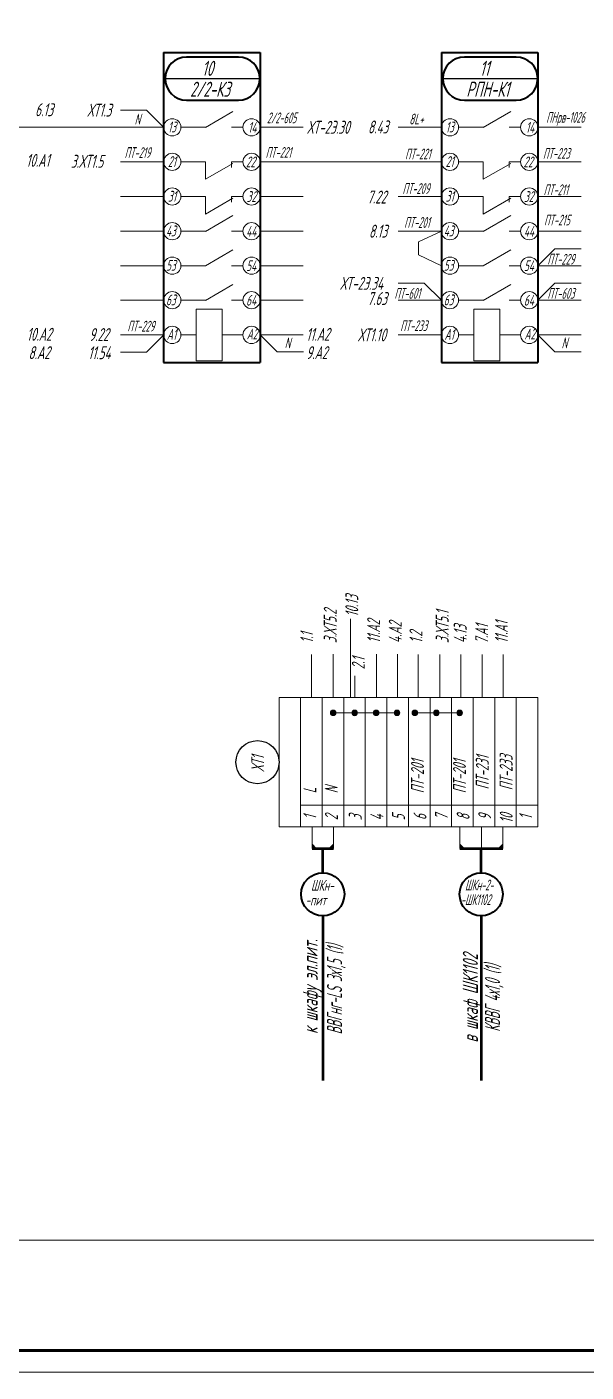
# Model space of a CAD drawing. Header units: millimetres. Extents: x 152217 to 562659, y 54507 to 219294.
# Drawn here: x 558136.2 to 558265.8, y 218700 to 219012 of the extents above; entities that cross this region are included whole.
import ezdxf
from ezdxf.enums import TextEntityAlignment as Align

# ---------------------------------------------------------------- set-up
doc = ezdxf.new("R2010")
doc.units = ezdxf.units.MM
doc.layers.get('0').update_dxf_attribs({"lineweight": 18})
doc.layers.get('Defpoints').update_dxf_attribs({"color": 139, "lineweight": 18})
doc.layers.add('текст', color=1, linetype='Continuous')
doc.layers.add('Текст.', color=51, linetype='Continuous')
for name, color, linetype, lineweight in [('Текст_КИП', 2, 'Continuous', 25), ('Толст.рамка', 7, 'Continuous', 60), ('Тонк.рамка', 10, 'Continuous', 20), ('Эл.кабель', 2, 'Continuous', 50)]:
    doc.layers.add(name, color=color, linetype=linetype, lineweight=lineweight)
doc.styles.get("Standard").update_dxf_attribs({"font": 'simplex.shx', "width": 0.6, "oblique": 15})

msp = doc.modelspace()

# ---------------------------------------------------------------- hatches: boundary and pattern name
h = msp.add_hatch(color=256)
edge = h.paths.add_edge_path()
edge.add_arc((558207.1744, 218852.9023), 0.6476, 0, 360)
h = msp.add_hatch(color=256)
edge = h.paths.add_edge_path()
edge.add_arc((558212.15, 218852.8839), 0.6476, 0, 360)
h = msp.add_hatch(color=256)
edge = h.paths.add_edge_path()
edge.add_arc((558217.1163, 218852.9016), 0.6476, 0, 360)
h = msp.add_hatch(color=256)
edge = h.paths.add_edge_path()
edge.add_arc((558221.9553, 218852.9016), 0.6476, 0, 360)
h = msp.add_hatch(color=256)
edge = h.paths.add_edge_path()
edge.add_arc((558226.1045, 218852.9023), 0.6476, 0, 360)
h = msp.add_hatch(color=256)
edge = h.paths.add_edge_path()
edge.add_arc((558231.0802, 218852.8839), 0.6476, 0, 360)
h = msp.add_hatch(color=256)
edge = h.paths.add_edge_path()
edge.add_arc((558236.4666, 218852.8839), 0.6476, 0, 360)
for points in [[(558202.2553, 218822.4573), (558203.2553, 218821.4573), (558202.2553, 218821.4573)], [(558207.2553, 218822.4573), (558206.2553, 218821.4573), (558207.2553, 218821.4573)], [(558236.5316, 218822.4573), (558237.5316, 218821.4573), (558236.5316, 218821.4573)], [(558246.4671, 218822.4573), (558245.4671, 218821.4573), (558246.4671, 218821.4573)]]:
    msp.add_hatch(color=256).paths.add_polyline_path(points)

# ---------------------------------------------------------------- linework, layer by layer
at = {"lineweight": 40}
for p, q in [((558167.8625, 219006.059), (558167.8625, 218934.1391)), ((558167.8625, 219006.059), (558190.2401, 219006.059)), ((558190.2394, 219006.059), (558190.2394, 218934.1391)), ((558232.2394, 219006.059), (558232.2394, 218934.1391)), ((558232.2394, 219006.059), (558254.617, 219006.059)), ((558254.6163, 219006.059), (558254.6163, 218934.1391)), ((558167.8625, 218934.1391), (558190.2394, 218934.1391)), ((558232.2394, 218934.1391), (558254.6163, 218934.1391))]:
    msp.add_line(p, q, dxfattribs=at)
at = {"color": 0, "linetype": 'ByBlock', "lineweight": -3}
for p, q in [((558168.1956, 219000.0159), (558190.1956, 219000.0159)), ((558232.5725, 219000.0159), (558254.5725, 219000.0159))]:
    msp.add_line(p, q, dxfattribs=at)
for p, q in [((558163.9158, 218992.6587), (558157.8378, 218992.6587)), ((558167.8626, 218988.7119), (558163.9158, 218992.6587)), ((558177.5847, 218988.6908), (558183.9286, 218992.3964)), ((558241.9616, 218988.6907), (558248.3055, 218992.3964)), ((558157.8631, 218988.712), (558125.8617, 218988.712)), ((558167.8625, 218988.712), (558157.8625, 218988.712)), ((558171.8625, 218988.712), (558177.587, 218988.712)), ((558183.581, 218988.712), (558186.238, 218988.712)), ((558200.238, 218988.712), (558190.238, 218988.712)), ((558232.2394, 218988.712), (558222.2394, 218988.712)), ((558236.2394, 218988.712), (558241.9639, 218988.712)), ((558247.9579, 218988.712), (558250.6149, 218988.712)), ((558264.6149, 218988.712), (558254.6149, 218988.712)), ((558167.8625, 218980.7039), (558157.8625, 218980.7039)), ((558171.8625, 218980.7039), (558177.587, 218980.7039)), ((558177.5847, 218976.643), (558177.5864, 218980.7082)), ((558177.5847, 218976.643), (558183.9286, 218980.3487)), ((558183.581, 218980.7039), (558183.5804, 218979.4203)), ((558183.581, 218980.7039), (558186.238, 218980.7039)), ((558200.238, 218980.7039), (558190.238, 218980.7039)), ((558232.2394, 218980.7039), (558222.2394, 218980.7039)), ((558236.2394, 218980.7039), (558241.9639, 218980.7039)), ((558241.9616, 218976.643), (558241.9633, 218980.7082)), ((558241.9616, 218976.643), (558248.3055, 218980.3487)), ((558247.9579, 218980.7039), (558247.9573, 218979.4203)), ((558247.9579, 218980.7039), (558250.6149, 218980.7039)), ((558264.6149, 218980.7039), (558254.6149, 218980.7039)), ((558167.8625, 218972.6592), (558157.8625, 218972.6592)), ((558171.8625, 218972.6592), (558177.587, 218972.6592)), ((558177.5847, 218968.5983), (558177.5864, 218972.6635)), ((558177.5847, 218968.5983), (558183.9286, 218972.304)), ((558183.581, 218972.6592), (558183.5804, 218971.3756)), ((558183.581, 218972.6592), (558186.238, 218972.6592)), ((558200.238, 218972.6592), (558190.238, 218972.6592)), ((558232.2394, 218972.6592), (558222.2394, 218972.6592)), ((558236.2394, 218972.6592), (558241.9639, 218972.6592)), ((558241.9616, 218968.5983), (558241.9633, 218972.6635)), ((558241.9616, 218968.5983), (558248.3055, 218972.3039)), ((558247.9579, 218972.6592), (558247.9573, 218971.3756)), ((558247.9579, 218972.6592), (558250.6149, 218972.6592)), ((558264.6149, 218972.6592), (558254.6149, 218972.6592)), ((558177.5847, 218964.5635), (558183.9286, 218968.2691)), ((558241.9616, 218964.5635), (558248.3055, 218968.2691)), ((558167.8625, 218964.6135), (558157.8625, 218964.6135)), ((558171.8625, 218964.6135), (558177.587, 218964.6135)), ((558183.581, 218964.6135), (558186.238, 218964.6135)), ((558200.238, 218964.6135), (558190.238, 218964.6135)), ((558232.2394, 218964.6135), (558222.2394, 218964.6135)), ((558232.2394, 218964.6134), (558226.9628, 218962.1136)), ((558226.9628, 218962.1136), (558226.9628, 218959.112)), ((558236.2394, 218964.6135), (558241.9639, 218964.6135)), ((558247.9579, 218964.6135), (558250.6149, 218964.6135)), ((558264.6149, 218964.6135), (558254.6149, 218964.6135)), ((558177.5847, 218956.5635), (558183.9286, 218960.2691)), ((558226.9628, 218959.112), (558232.2394, 218956.6134)), ((558241.9616, 218956.5635), (558248.3055, 218960.2691)), ((558254.6162, 218956.6135), (558258.563, 218960.5603)), ((558258.563, 218960.5603), (558264.641, 218960.5603)), ((558167.8625, 218956.6135), (558157.8625, 218956.6135)), ((558171.8625, 218956.6135), (558177.587, 218956.6135)), ((558183.581, 218956.6135), (558186.238, 218956.6135)), ((558200.238, 218956.6135), (558190.238, 218956.6135)), ((558236.2394, 218956.6135), (558241.9639, 218956.6135)), ((558247.9579, 218956.6135), (558250.6149, 218956.6135)), ((558264.6149, 218956.6135), (558254.6149, 218956.6135)), ((558177.5847, 218948.5635), (558183.9286, 218952.2691)), ((558228.2926, 218952.5603), (558222.2147, 218952.5603)), ((558232.2394, 218948.6135), (558228.2926, 218952.5603)), ((558241.9616, 218948.5635), (558248.3055, 218952.2691)), ((558254.6162, 218948.6135), (558258.563, 218952.5603)), ((558258.563, 218952.5603), (558264.641, 218952.5603)), ((558167.8625, 218948.6135), (558157.8625, 218948.6135)), ((558171.8625, 218948.6135), (558177.587, 218948.6135)), ((558175.4059, 218946.5467), (558175.4059, 218934.5467)), ((558181.4059, 218946.5467), (558175.4059, 218946.5467)), ((558181.4059, 218934.5467), (558181.4059, 218946.5467)), ((558183.581, 218948.6135), (558186.238, 218948.6135)), ((558200.238, 218948.6135), (558190.238, 218948.6135)), ((558232.2394, 218948.6135), (558222.2394, 218948.6135)), ((558236.2394, 218948.6135), (558241.9639, 218948.6135)), ((558239.7828, 218946.5467), (558239.7828, 218934.5467)), ((558245.7828, 218946.5467), (558239.7828, 218946.5467)), ((558245.7828, 218934.5467), (558245.7828, 218946.5467)), ((558247.9579, 218948.6135), (558250.6149, 218948.6135)), ((558264.6149, 218948.6135), (558254.6149, 218948.6135)), ((558167.8625, 218940.5502), (558157.8625, 218940.5502)), ((558167.8625, 218940.5227), (558163.9157, 218936.5759)), ((558171.8625, 218940.5467), (558175.4059, 218940.5467)), ((558181.4059, 218940.5502), (558186.238, 218940.5502)), ((558200.238, 218940.5502), (558190.238, 218940.5502)), ((558190.2394, 218940.5502), (558194.1862, 218936.6034)), ((558232.2394, 218940.5502), (558222.2394, 218940.5502)), ((558236.2394, 218940.5467), (558239.7828, 218940.5467)), ((558245.7828, 218940.5502), (558250.6149, 218940.5502)), ((558264.6149, 218940.5502), (558254.6149, 218940.5502)), ((558254.6163, 218940.5502), (558257.2704, 218937.8961)), ((558254.6163, 218940.5502), (558258.5631, 218936.6034)), ((558257.2704, 218937.8961), (558257.2704, 218937.8961)), ((558163.9157, 218936.5759), (558157.8377, 218936.5759)), ((558181.4059, 218934.5467), (558175.4059, 218934.5467)), ((558194.1862, 218936.6034), (558200.2641, 218936.6034)), ((558245.7828, 218934.5467), (558239.7828, 218934.5467)), ((558258.5631, 218936.6034), (558264.641, 218936.6034)), ((558211.1666, 218856.4573), (558211.1666, 218874.7131)), ((558207.1744, 218852.9023), (558221.9553, 218852.9016)), ((558226.1045, 218852.8846), (558236.4666, 218852.8839)), ((558202.2553, 218821.4573), (558202.2553, 218822.4573)), ((558202.2553, 218822.4573), (558203.2553, 218821.4573)), ((558202.2553, 218821.4573), (558203.2553, 218821.4573)), ((558207.2553, 218822.4573), (558206.2553, 218821.4573)), ((558207.2553, 218821.4573), (558206.2553, 218821.4573)), ((558207.2553, 218821.4573), (558207.2553, 218822.4573)), ((558236.5316, 218821.4573), (558236.5316, 218822.4573)), ((558236.5316, 218822.4573), (558237.5316, 218821.4573)), ((558236.5316, 218821.4573), (558237.5316, 218821.4573)), ((558246.4671, 218822.4573), (558245.4671, 218821.4573)), ((558246.4671, 218821.4573), (558245.4671, 218821.4573)), ((558246.4671, 218821.4573), (558246.4671, 218822.4573))]:
    msp.add_line(p, q)
at = {"color": 3}
msp.add_line((558200.238, 218980.7039), (558222.2394, 218980.7039), dxfattribs=at)
at = {"color": 2, "ltscale": 0.5}
for p, q in [((558202.1153, 218866.4573), (558202.1153, 218856.4573)), ((558207.1968, 218866.4659), (558207.1968, 218856.4659)), ((558217.1968, 218866.4659), (558217.1968, 218856.4659)), ((558222.0846, 218866.4659), (558222.0846, 218856.4659)), ((558226.8752, 218866.4573), (558226.8752, 218856.4573)), ((558231.8752, 218866.4573), (558231.8752, 218856.4573)), ((558236.763, 218866.4573), (558236.763, 218856.4573)), ((558241.6722, 218866.4573), (558241.6722, 218856.4573)), ((558246.56, 218866.4573), (558246.56, 218856.4573)), ((558212.1968, 218861.4659), (558212.1968, 218856.4659)), ((558202.2553, 218826.4573), (558202.2553, 218821.4573)), ((558207.2553, 218826.4573), (558207.2553, 218821.4573)), ((558236.5316, 218826.4573), (558236.5316, 218821.4573)), ((558241.5316, 218826.4573), (558241.5316, 218821.4573)), ((558246.4671, 218826.4573), (558246.4671, 218821.4573))]:
    msp.add_line(p, q, dxfattribs=at)
at = {"color": 2}
for p, q in [((558194.6163, 218856.4573), (558254.6163, 218856.4573)), ((558194.6163, 218826.4573), (558194.6163, 218856.4573)), ((558199.6163, 218826.4573), (558199.6163, 218856.4573)), ((558199.6163, 218826.4573), (558199.6163, 218856.4573)), ((558199.6163, 218826.4573), (558199.6163, 218856.4573)), ((558204.6163, 218826.4573), (558204.6163, 218856.4573)), ((558204.6163, 218826.4573), (558204.6163, 218856.4573)), ((558209.6163, 218826.4573), (558209.6163, 218856.4573)), ((558209.6163, 218826.4573), (558209.6163, 218856.4573)), ((558214.6163, 218826.4573), (558214.6163, 218856.4573)), ((558219.6163, 218826.4573), (558219.6163, 218856.4573)), ((558224.6163, 218826.4573), (558224.6163, 218856.4573)), ((558229.6163, 218826.4573), (558229.6163, 218856.4573)), ((558229.6163, 218826.4573), (558229.6163, 218856.4573)), ((558229.6163, 218826.4573), (558229.6163, 218856.4573)), ((558229.6163, 218826.4573), (558229.6163, 218856.4573)), ((558234.6163, 218826.4573), (558234.6163, 218856.4573)), ((558234.6163, 218826.4573), (558234.6163, 218856.4573)), ((558239.6163, 218826.4573), (558239.6163, 218856.4573)), ((558239.6163, 218826.4573), (558239.6163, 218856.4573)), ((558244.6163, 218826.4573), (558244.6163, 218856.4573)), ((558249.6163, 218826.4573), (558249.6163, 218856.4573)), ((558249.6163, 218826.4573), (558249.6163, 218856.4573)), ((558249.6163, 218826.4573), (558249.6163, 218856.4573)), ((558249.6163, 218826.4573), (558249.6163, 218856.4573)), ((558254.6163, 218826.4573), (558254.6163, 218856.4573)), ((558254.6163, 218826.4573), (558254.6163, 218856.4573)), ((558254.6163, 218826.4573), (558254.6163, 218856.4573)), ((558199.6163, 218831.489), (558249.6163, 218831.489)), ((558249.6163, 218831.489), (558254.6163, 218831.489)), ((558194.6163, 218826.4573), (558254.6163, 218826.4573))]:
    msp.add_line(p, q, dxfattribs=at)
msp.add_lwpolyline([(557746.4312, 219257.7142), (558304.5563, 219257.7142), (558304.5563, 218730.6004), (557746.4312, 218730.6004)], close=True)
at = {"lineweight": 40}
for points in [[(558173.1956, 218995.0159), (558185.1956, 218995.0159, 1), (558185.1956, 219005.0159), (558173.1956, 219005.0159, 1)], [(558237.5725, 218995.0159), (558249.5725, 218995.0159, 1), (558249.5725, 219005.0159), (558237.5725, 219005.0159, 1)]]:
    msp.add_lwpolyline(points, format="xyb", close=True, dxfattribs=at)
for centre, radius in [((558169.8625, 218988.712), 2), ((558188.238, 218988.712), 2), ((558234.2394, 218988.712), 2), ((558252.6149, 218988.712), 2), ((558169.8625, 218980.7039), 2), ((558188.238, 218980.7039), 2), ((558234.2394, 218980.7039), 2), ((558252.6149, 218980.7039), 2), ((558169.8625, 218972.6592), 2), ((558188.238, 218972.6592), 2), ((558234.2394, 218972.6592), 2), ((558252.6149, 218972.6592), 2), ((558169.8625, 218964.6135), 2), ((558188.238, 218964.6135), 2), ((558234.2394, 218964.6135), 2), ((558252.6149, 218964.6135), 2), ((558169.8625, 218956.6135), 2), ((558188.238, 218956.6135), 2), ((558234.2394, 218956.6135), 2), ((558252.6149, 218956.6135), 2), ((558169.8625, 218948.6135), 2), ((558188.238, 218948.6135), 2), ((558234.2394, 218948.6135), 2), ((558252.6149, 218948.6135), 2), ((558169.8625, 218940.5502), 2), ((558188.238, 218940.5502), 2), ((558234.2394, 218940.5502), 2), ((558252.6149, 218940.5502), 2), ((558207.1744, 218852.9023), 0.6476), ((558212.15, 218852.8839), 0.6476), ((558217.1163, 218852.9016), 0.6476), ((558221.9553, 218852.9016), 0.6476), ((558226.1045, 218852.9023), 0.6476), ((558231.0802, 218852.8839), 0.6476), ((558236.4666, 218852.8839), 0.6476)]:
    msp.add_circle(centre, radius)
at = {"layer": 'Defpoints'}
msp.add_line((558254.6163, 218826.4573), (558254.6163, 218856.4573), dxfattribs=at)
at = {"layer": 'Defpoints', "lineweight": -3, "ltscale": 0.5}
msp.add_circle((558189.6163, 218841.4573), 5, dxfattribs=at)
at = {"layer": 'Текст_КИП', "lineweight": 40}
for centre in [(558204.7553, 218810.8047), (558241.4671, 218810.8047)]:
    msp.add_circle(centre, 5, dxfattribs=at)
at = {"layer": 'Толст.рамка'}
msp.add_line((558546.2381, 218704.9859), (557730.2381, 218704.9769), dxfattribs=at)
at = {"layer": 'Тонк.рамка'}
msp.add_line((557710.2381, 218699.9769), (558551.2381, 218699.9769), dxfattribs=at)
at = {"layer": 'Эл.кабель'}
for p, q in [((558202.2553, 218821.4573), (558207.2553, 218821.4573)), ((558204.7553, 218815.8047), (558204.7553, 218821.4573)), ((558236.5316, 218821.4573), (558246.4671, 218821.4573)), ((558241.4671, 218815.8047), (558241.4671, 218821.4573)), ((558204.7553, 218805.8047), (558204.7553, 218767.5848)), ((558241.4671, 218805.8047), (558241.4671, 218767.5848))]:
    msp.add_line(p, q, dxfattribs=at)

# ---------------------------------------------------------------- texts
at = {"color": 2, "oblique": 15, "width": 0.6}
for s, height, p in [('10', 3.5, (558176.7408, 219000.6443)), ('11', 3.5, (558241.1177, 219000.6443)), ('6.13', 3, (558138.0688, 218991.2839)), ('8.43', 3, (558215.2202, 218987.291)), ('10.А1', 3, (558135.9895, 218979.5496)), ('7.22', 3, (558215.0348, 218971.0366)), ('8.13', 3, (558215.4483, 218963.1154)), ('7.63', 3, (558215.0801, 218947.4857)), ('10.А2', 3, (558136.1404, 218939.2018)), ('9.22', 3, (558150.6023, 218939.1355)), ('11.А2', 3, (558200.9012, 218939.2017)), ('8.А2', 3, (558136.5257, 218934.9395)), ('11.54', 3, (558150.3516, 218934.9292)), ('9.А2', 3, (558200.9012, 218934.9395))]:
    msp.add_text(s, height=height, dxfattribs=at).set_placement(p)
at = {"oblique": 15}
for s, width, p in [('N', 0.6, (558161.1142, 218989.3499)), ('ПТ-219', 0.55, (558158.8076, 218981.5976)), ('ПТ-221', 0.55, (558191.4895, 218981.6384)), ('ПТ-221', 0.55, (558223.814, 218981.2752)), ('ПТ-223', 0.55, (558255.7821, 218981.4036)), ('ПТ-209', 0.55, (558223.2152, 218973.2562)), ('ПТ-211', 0.55, (558255.9254, 218972.9683)), ('ПТ-201', 0.55, (558223.6033, 218965.3914)), ('ПТ-215', 0.55, (558256.0295, 218965.9415)), ('ПТ-229', 0.55, (558256.8088, 218956.8685)), ('ПТ-601', 0.55, (558221.3435, 218948.9334)), ('ПТ-603', 0.55, (558256.8088, 218948.9334)), ('ПТ-229', 0.55, (558159.4446, 218941.3332)), ('ПТ-233', 0.55, (558222.6952, 218941.4465)), ('N', 0.6, (558195.9102, 218937.457)), ('N', 0.6, (558260.0824, 218937.457))]:
    msp.add_text(s, height=2.5, dxfattribs=dict(at, width=width)).set_placement(p)
at = {"oblique": 15, "width": 0.6}
for s, p in [('13', (558168.8513, 218987.526)), ('14', (558187.4243, 218987.4483)), ('13', (558233.2282, 218987.526)), ('14', (558251.8012, 218987.4483)), ('21', (558168.8513, 218979.5179)), ('22', (558186.938, 218979.4403)), ('21', (558233.2282, 218979.5179)), ('22', (558251.2829, 218979.4402)), ('31', (558168.8513, 218971.4732)), ('32', (558187.1159, 218971.3955)), ('31', (558233.2282, 218971.4731)), ('32', (558251.4081, 218971.3955)), ('43', (558168.4075, 218963.4274)), ('44', (558186.9806, 218963.3498)), ('43', (558232.7844, 218963.4274)), ('44', (558251.3575, 218963.3498)), ('53', (558168.4075, 218955.4274)), ('54', (558186.9806, 218955.3498)), ('53', (558232.7844, 218955.4274)), ('54', (558251.3575, 218955.3498)), ('63', (558168.4075, 218947.4274)), ('64', (558186.9806, 218947.3498)), ('63', (558232.7844, 218947.4274)), ('64', (558251.3575, 218947.3498)), ('А1', (558168.579, 218939.4149)), ('А2', (558187.0985, 218939.5003)), ('А1', (558232.9559, 218939.4149)), ('А2', (558251.4754, 218939.5003))]:
    msp.add_text(s, height=2.5, rotation=0.000007, dxfattribs=at).set_placement(p)
at = {"layer": 'Defpoints', "oblique": 15, "width": 0.6}
msp.add_text('1', height=3, rotation=90, dxfattribs=at).set_placement((558253.2533, 218828.6328), align=Align.CENTER)
at = {"layer": 'текст', "oblique": 15, "width": 0.6}
msp.add_text('8L+', height=2.5, dxfattribs=at).set_placement((558224.771, 218989.3776))
for s, p in [('ХТ1', (558191.1795, 218841.0891)), ('1', (558203.2533, 218828.6328)), ('2', (558208.2533, 218828.6328)), ('3', (558213.7896, 218828.6328)), ('4', (558218.7896, 218828.6328)), ('5', (558223.7896, 218828.6328)), ('6', (558228.7896, 218828.6969)), ('7', (558233.7896, 218828.6969)), ('8', (558238.7896, 218828.6969)), ('9', (558243.7896, 218828.6969))]:
    msp.add_text(s, height=3, rotation=90, dxfattribs=at).set_placement(p, align=Align.CENTER)
msp.add_text('10', height=3, rotation=90, dxfattribs=at).set_placement((558248.7736, 218827.3133))
at = {"layer": 'Текст.', "oblique": 15, "width": 0.6}
for s, p in [('ХТ-2Э.30', (558201.1036, 218987.2149)), ('3.ХТ1.5', (558146.3517, 218979.3196)), ('ХТ-2Э.34', (558208.7451, 218951.0118))]:
    msp.add_text(s, height=3, dxfattribs=at).set_placement(p)
for s, p in [('10.13', (558212.9844, 218875.1735)), ('3.ХТ5.2', (558207.9809, 218869.0636)), ('11.А2', (558218.0362, 218869.0636)), ('4.А2', (558223.0555, 218869.0636)), ('3.ХТ5.1', (558233.9354, 218869.0636)), ('11.А1', (558247.641, 218869.0636)), ('1.1', (558202.5351, 218869.0636)), ('1.2', (558227.8375, 218869.0636)), ('4.13', (558238.1235, 218869.0636)), ('7.А1', (558243.0826, 218868.8972)), ('2.1', (558214.4917, 218862.9751))]:
    msp.add_text(s, height=3, rotation=90, dxfattribs=at).set_placement(p)
at = {"layer": 'Текст_КИП', "linetype": 'ByBlock', "lineweight": -3, "oblique": 15, "width": 0.6}
for s, p in [('2/2-К3', (558178.6079, 218995.7879)), ('РПН-К1', (558242.9848, 218995.7879))]:
    msp.add_text(s, height=3.5, dxfattribs=at).set_placement(p, align=Align.CENTER)
at = {"layer": 'Текст_КИП', "oblique": 15}
for s, height, width, p in [('ХТ1.3', 3, 0.6, (558150.1575, 218991.1966)), ('2/2-605', 2.5, 0.5, (558191.8098, 218989.6542)), ('ХТ1.10', 3, 0.6, (558212.8848, 218939.0696)), ('ШКн-', 2.5, 0.6, (558202.0107, 218811.6181)), ('ШКн-2-', 2.5, 0.5, (558237.7184, 218811.7239)), ('-пит', 2.5, 0.6, (558200.757, 218808.2088)), ('-ШК1102', 2.5, 0.5, (558236.7514, 218808.3055))]:
    msp.add_text(s, height=height, dxfattribs=dict(at, width=width)).set_placement(p)
at = {"layer": 'Текст_КИП', "oblique": 15, "width": 0.5}
msp.add_text('ПНрв-1026', height=2.5, dxfattribs=at).set_placement((558261.0134, 218989.7732), align=Align.CENTER)
at = {"layer": 'Текст_КИП', "oblique": 15}
for s, height, width, p in [('ПТ-231', 3, 0.6, (558243.2363, 218839.0222)), ('ПТ-233', 3, 0.6, (558248.7429, 218839.0222)), ('к шкафу эл.пит.', 3.5, 0.6, (558203.5652, 218789.3801)), ('ВВГнг-LS 3х1,5 (1)', 3.5, 0.5, (558209.2271, 218788.6911)), ('в шкаф ШК1102', 3.5, 0.6, (558240.7046, 218786.6947)), ('КВВГ 4х1,0 (1)', 3.5, 0.5, (558245.8368, 218786.6947))]:
    msp.add_text(s, height=height, rotation=90, dxfattribs=dict(at, width=width)).set_placement(p, align=Align.CENTER)
at = {"layer": 'Текст_КИП', "oblique": 15, "width": 0.6}
for s, p in [('ПТ-201', (558228.2002, 218834.2291)), ('ПТ-201', (558237.9335, 218834.2291)), ('L', (558203.2621, 218834.2291)), ('N', (558208.2236, 218834.2291))]:
    msp.add_text(s, height=3, rotation=90, dxfattribs=at).set_placement(p)

doc.saveas('drawing.dxf')
